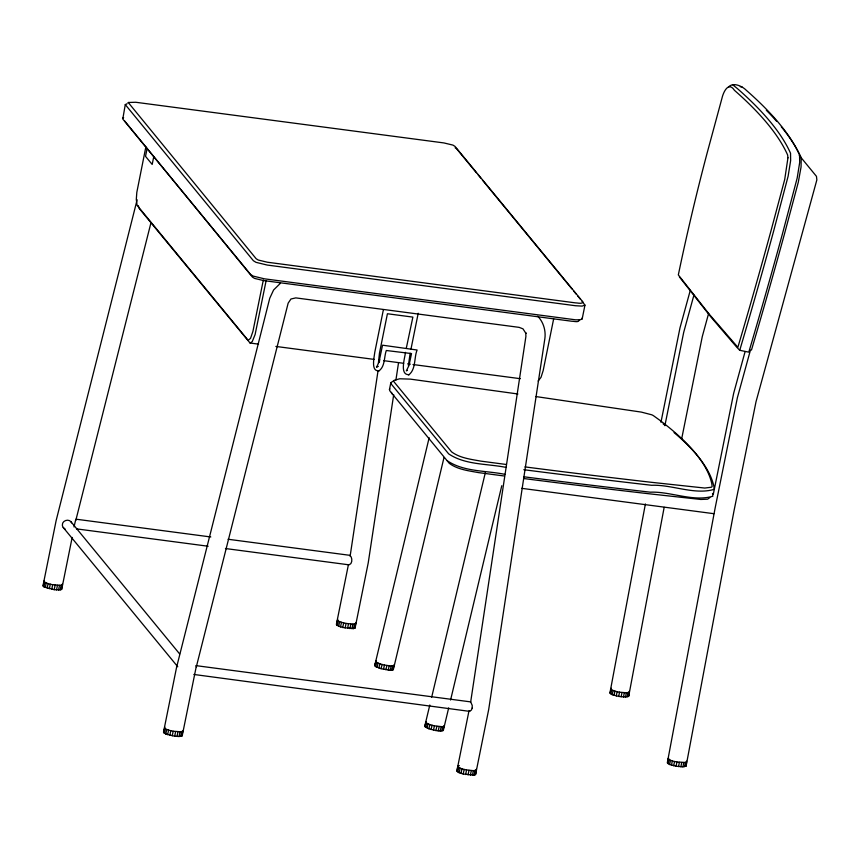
<?xml version="1.0" encoding="UTF-8"?>
<svg xmlns="http://www.w3.org/2000/svg" width="860" height="860" viewBox="0 0 860 860"><rect width="100%" height="100%" fill="white"/><g stroke="black" fill="none" stroke-linecap="round" stroke-linejoin="round"><path stroke-width="1.29" d="M378.443 362.554L379.464 353.148L387.419 313.75L412.875 317.103L406.264 348.397M405.469 352.353C404.899 357.943 399.244 375.283 409.134 374.67M408.392 365.511L410.145 353.223M74.003 526.954L75.809 519.257M196.338 666.199L182.213 735.73L179.041 736.515L174.688 736.214L165.797 734.042L163.486 732.226L176.612 667.145L269.76 298.216L273.587 290.003L280.328 283.348M472.215 708.092L472.215 705.404L470.689 701.889L195.865 665.618M709.844 497.585L707.608 499.187L700.836 499.466L649.085 493.78A2516.263 591.68 11.4 0 1 523.901 478.547M75.798 520.461L150.93 222.901M350.127 556.13L377.927 371.488M379.325 362.221L379.733 359.566M393.697 394.675L368.231 562.849L355.105 627.918L353.557 628.606L342.731 627.499L338.69 626.23L336.378 624.414L348.397 564.784M395.901 380.109L398.513 362.898M664.167 507.325L628.714 696.181L625.532 697.041L618.716 696.439L612.255 694.729L609.933 692.913L645.398 503.96M610.095 693.461L611.202 688.226M610.6 691.418L611.009 689.29M610.89 694.084L611.686 689.817L610.89 689.204M612.255 694.729L613.051 690.472L611.686 689.817M614.104 695.375L614.9 691.117L613.051 690.472M616.308 695.955L617.114 691.698L614.9 691.117M618.716 696.439L619.522 692.182L626.338 692.784L629.036 692.364L629.348 691.386L628.714 696.181M621.167 696.804L621.974 692.547M623.5 697.008L624.295 692.751M625.532 697.041L626.338 692.784M627.155 696.912L627.95 692.655M628.23 696.621L629.036 692.364M799.284 155.434L816.462 176.354L816.86 179.891L755.994 401.824L733.945 511.195L686.108 765.98L682.937 766.841L676.121 766.238L669.65 764.529L667.328 762.712L715.187 507.798L737.385 397.696L750.468 349.998M667.489 763.261L668.596 758.025L668.198 760.154M668.284 763.884L669.08 759.616L668.295 759.004M669.65 764.529L670.456 760.272L669.08 759.616M671.499 765.174L672.305 760.917L670.456 760.272M673.702 765.755L674.509 761.498L672.305 760.917M676.121 766.238L676.917 761.981L685.345 762.454L686.742 761.175M678.572 766.604L679.368 762.347M680.894 766.808L681.69 762.551M682.937 766.841L683.732 762.583M684.549 766.712L685.345 762.454M685.635 766.421L686.43 762.164M686.538 762.25L686.108 765.98M582.123 301.344L584.95 305.139L582.177 318.91L580.263 319.791L575.641 319.823L264.418 278.823L253.238 276.114L250.615 274.512L122.776 119.045L125.281 104.587L127.194 103.705M72.165 537.435L61.727 589.207L60.168 589.895L54.202 589.691L43.957 586.864L43 585.703L56.126 520.633L137.138 199.767M43.161 586.24L44.397 580.693L43.709 584.134M43.957 586.864L44.881 582.274L44.086 581.65M45.311 587.52L46.236 582.929L44.881 582.274M47.16 588.175L48.085 583.585L46.236 582.929M49.353 588.788L50.278 584.198L48.085 583.585M51.761 589.304L52.686 584.714L61.103 585.305L62.49 584.08L61.253 589.627M54.202 589.691L55.126 585.101M56.523 589.928L57.448 585.337M145.845 146.974L136.815 192.382L136.299 199.402L137.084 205.293L248.153 340.366L250.54 338.324L252.926 331.379L263.31 280.081M147.114 148.468L145.523 156.337L152.188 164.453L153.779 156.574M58.555 590.003L59.491 585.402M60.168 589.895L61.103 585.305M163.647 732.763L164.883 727.216M164.196 730.656L164.658 728.355M164.443 733.376L165.367 728.786L164.572 728.173M165.797 734.042L166.732 729.452L165.367 728.786M167.646 734.698L168.571 730.108L166.732 729.452M169.839 735.3L170.775 730.71L168.571 730.108M172.247 735.816L173.172 731.226L181.589 731.828L182.976 730.591L181.739 736.149M266.062 280.962L255.119 334.519L252.238 341.646L250.056 343.022L139.234 208.475L138.277 205.69M174.688 736.214L175.612 731.624M177.01 736.45L177.934 731.86M179.041 736.515L179.976 731.924M180.665 736.418L181.589 731.828M383.377 309.729L374.767 352.353C374.229 357.061 370.563 372.1 379.228 370.724M336.539 624.951L337.776 619.404M337.088 622.855L337.55 620.554M337.335 625.575L338.26 620.984L337.464 620.361M338.69 626.23L339.625 621.64L338.26 620.984M340.538 626.897L341.463 622.296L339.625 621.64M503.82 475.945L478.472 472.602C468.539 470.764 457.606 469.538 449.296 463.357L390.075 391.203L389.451 389.569L390.848 382.678L393.45 380.926M342.731 627.499L343.667 622.909L341.463 622.296M345.139 628.015L346.064 623.425L352.869 624.124L355.556 623.747L355.868 622.79L354.632 628.337M347.58 628.402L348.504 623.812M349.902 628.638L350.826 624.048M351.933 628.714L352.869 624.124M353.557 628.606L354.481 624.016M410.929 349.364L418.207 313.255M468.893 711.306L456.864 770.936L459.175 772.753L463.217 774.021L474.043 775.129L475.591 774.441L488.716 709.371L544.864 338.593C545.971 330.573 543.413 322.027 537.726 316.2M457.025 771.474L457.789 766.346M457.821 772.097L458.745 767.507L457.95 766.883M459.175 772.753L460.111 768.163L458.745 767.507M461.024 773.409L461.949 768.818L460.111 768.163M553.646 318.91L543.187 370.52L541.005 377.357L538.134 381.034M463.217 774.021L464.153 769.431L461.949 768.818M465.625 774.538L466.55 769.947L473.355 770.646L476.042 770.27L476.354 769.313L475.591 774.441M468.066 774.924L469.001 770.334M470.388 775.161L471.312 770.571M472.43 775.236L473.355 770.646M474.043 775.129L474.967 770.538M475.118 774.86L476.042 770.27M660.953 422.271L679.98 327.896L690.279 290.379M664.877 425.7L683.689 332.401L693.934 295.066M681.625 439.051L702.297 336.529L708.629 313.406M713.284 494.371L733.688 393.192L745.061 351.729M443.986 457.584L393.321 669.596L390.204 670.241L381.077 668.693L375.702 666.607L374.745 665.446L429.151 437.729M374.906 665.973L376.218 660.824L374.745 665.446M375.702 666.607L376.712 662.383L375.917 661.749M377.056 667.306L378.067 663.082L376.712 662.383M378.894 668.016L379.905 663.791L378.067 663.082M381.077 668.693L382.087 664.468L379.905 663.791M383.463 669.295L384.474 665.059L391.214 666.005L394.331 665.361M385.882 669.768L386.892 665.543M388.183 670.091L389.193 665.866M390.204 670.241L391.214 666.005M391.794 670.198L392.805 665.973M392.859 669.983L394.17 664.834M448.694 707.855L443.319 730.387L440.191 731.032L435.88 730.559L428.882 728.807L424.733 726.238L429.806 705.017M431.677 697.18L485.395 472.387M424.904 726.764L426.205 721.615L425.453 724.787M425.689 727.399L426.7 723.174L425.915 722.54M427.054 728.097L428.065 723.873L426.7 723.174M428.882 728.807L429.892 724.582L428.065 723.873M431.064 729.484L432.075 725.259L429.892 724.582M433.451 730.086L434.461 725.861L442.792 726.764L444.158 725.625M435.88 730.559L436.891 726.334M438.17 730.882L439.18 726.657M440.191 731.032L441.202 726.808M441.782 730.989L442.792 726.764M442.857 730.774L443.867 726.539M450.575 700.018L501.778 485.706M472.248 707.898L471.42 710.016L469.603 711.37L193.844 674.455M196.284 666.984L288.154 303.15L290.959 299L295.808 297.893L519.128 327.359L522.977 328.842L525.933 333.422L525.772 332.755L525.89 336.529L470.689 701.889M751.446 350.084L753.801 342.119A1005.802 155.273 -76.8 0 0 784.589 233.522L798.284 182.299L801.058 167.044L801.208 157.778M350.041 555.625C352.267 556.947 352.923 563.676 349.117 564.848L225.438 548.529M389.451 389.569L389.86 388.881M122.507 118.357L123.646 117.626M124.539 120.852L252.442 277.103L254.549 278.404L263.547 280.564L571.728 321.231C573.62 321.124 579.027 322.79 579.135 320.21M584.95 305.139L582.102 306.106L575.48 305.73L267.202 265.052L256.011 262.343L253.399 260.731L125.281 104.587M728.442 87.096C733.053 81.743 742.352 86.15 746.437 90.418A961.297 207.421 15.3 0 1 799.542 154.994L799.692 162.432L797.177 178.052L782.514 233.587A1008.146 155.628 -76.8 0 1 748.791 352.148L739.729 350.3L736.73 347.171L710.854 316.931L679.4 276.931M378.701 371.036C385.205 366.79 383.958 356.943 386.301 350.504L411.521 353.578L409.027 365.425L406.35 370.864L407.468 370.38M408.608 374.981C416.132 369.596 413.929 357.577 417.1 350.009L382.528 345.193L379.12 361.479L376.798 366.897L377.701 366.166L376.443 366.919L378.163 366.435M458.272 765.927L459.347 765.658M740.256 86.763L741.943 86.774M250.056 343.022L258.548 344.14M275.856 346.429L374.379 359.426M383.7 360.662L403.662 363.296M407.661 363.823L410.327 364.178M412.983 364.522L520.332 378.69M506.142 464.464L480.783 461.121C470.85 459.283 459.917 458.058 451.608 451.876L394.45 382.367A18.995 4.461 11.4 0 1 394.245 380.26L399.75 378.776L410.413 379.131L517.913 393.988M506.239 467.431C487.394 463.594 465.314 465.11 448.662 453.865L391.461 384.312L390.848 382.678M504.841 474.322C486.007 470.485 463.927 472 447.264 460.756M521.665 488.329L713.854 513.689M76.701 519.279L210.797 536.973M228.05 539.252L350.203 555.366M76.486 528.868L208.152 546.24M535.791 396.546L641.345 412.101L651.719 414.789A9.471 2.225 11.4 0 1 653.664 415.831L659.19 419.82A652.45 153.424 11.4 0 1 695.375 453.069L695.407 453.102A652.009 153.316 11.4 0 1 711.811 483.793L712.123 486.523L711.424 487.212L704.791 488.05L651.407 482.31A2516.263 591.68 11.4 0 1 524.955 466.905M617.114 691.698L619.522 692.182M674.509 761.498L676.917 761.981M343.667 622.909L346.064 623.425M50.278 584.198L52.686 584.714M464.153 769.431L466.55 769.947M170.775 730.71L173.172 731.226M382.087 664.468L384.474 665.059M432.075 725.259L434.461 725.861M469.603 711.37L469.13 710.79M455.144 147.802L455.908 148.21M732.892 84.925L737.235 88.44A964.726 208.152 15.3 0 1 790.534 153.241L790.641 160.583L788.125 176.203L773.462 231.738A1008.146 155.628 -76.8 0 1 739.729 350.3M64.124 528.438L65.166 529.083M392.364 668.424L393.321 669.596M456.466 148.608L476.44 172.828M179.632 653.901L71.068 521.869C68.467 518.408 61.888 520.73 62.361 525.159A4.762 4.622 24.3 0 0 64.048 528.362M478.149 174.892L480.708 178.009M482.406 180.073L571.9 288.906M573.609 290.981L576.157 294.088M577.866 296.162L580.425 299.269M63.242 527.492L177.773 666.769M581.908 318.232L582.177 318.91M71.068 521.869L71.541 522.837M354.943 627.381L355.105 627.918M182.051 735.192L182.213 735.73M61.565 588.67L61.727 589.207M712.532 493.414L712.832 496.22C693.203 502.154 670.553 491.318 650.278 492.178A2519.123 592.346 11.4 0 1 523.686 476.762M766.324 110.263A963.017 207.787 15.3 0 1 776.698 121.368M781.321 126.807A963.017 207.787 15.3 0 1 801.208 157.778M523.804 469.71A2519.123 592.346 11.4 0 0 651.665 485.287C671.939 484.427 694.59 495.263 714.219 489.329L713.918 486.523A654.116 153.811 11.4 0 0 697.471 455.746L697.417 455.692A654.675 153.94 11.4 0 0 674.057 432.591M663.135 423.862A654.675 153.94 11.4 0 1 665.124 425.388M392.138 393.848A18.995 4.461 11.4 0 1 391.569 392.364M787.953 157.81L784.707 179.514L771.011 230.749A1005.802 155.273 -76.8 0 1 740.224 339.334L737.869 347.311L709.231 314.212L678.325 274.91L680.142 266.277A1005.802 411.8 -80.6 0 1 707.124 153.058L722.034 97.986C723.26 92.547 728.366 80.894 734.429 90.311A963.017 207.787 15.3 0 1 787.631 154.994L787.953 157.81M128.237 102.49L256.151 258.731L258.258 260.032L267.256 262.203L575.437 302.87C577.329 302.763 582.725 304.429 582.833 301.838L455.015 146.393L452.908 145.093L443.91 142.932L135.73 102.265L128.237 102.49"/></g></svg>
